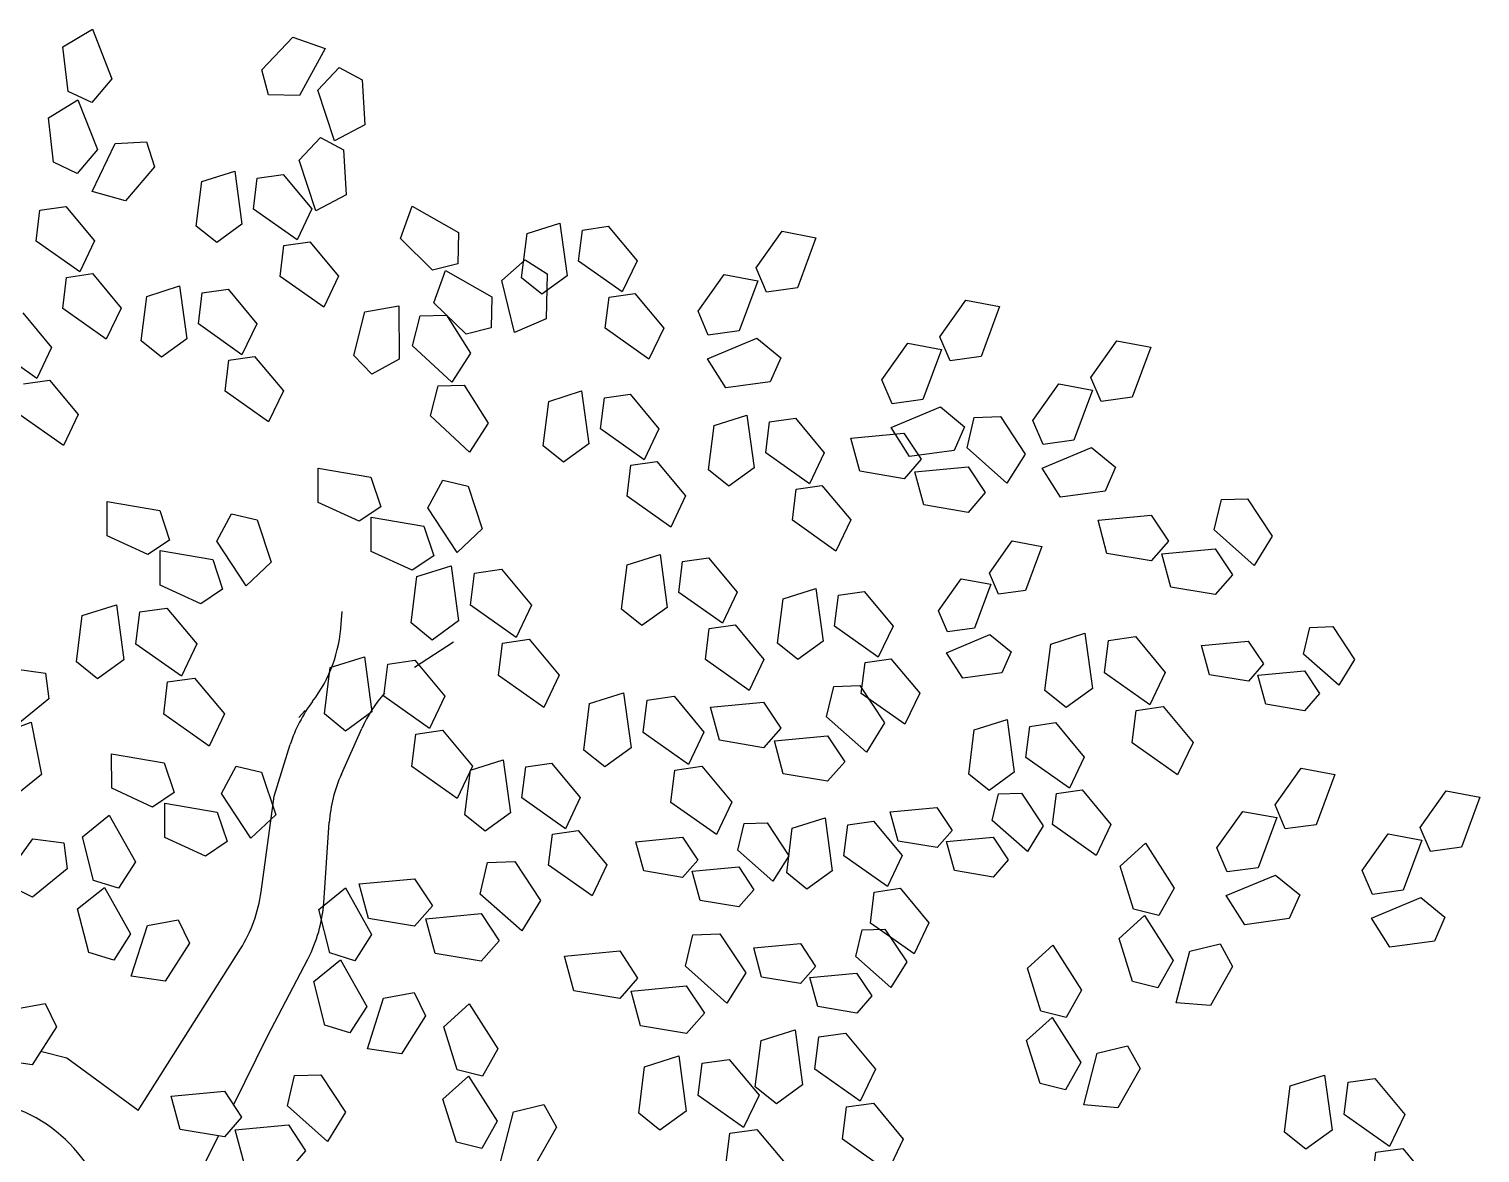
# Model space of a CAD drawing. Extents: x 131.23 to 135.31, y 388.61 to 393.37.
# Drawn here: x 132.965 to 135.043, y 391.756 to 393.365 of the extents above; entities that cross this region are included whole.
import ezdxf

# ---------------------------------------------------------------- set-up
doc = ezdxf.new("R2010")
doc.units = 0
doc.header["$LTSCALE"] = 0.01
doc.header["$MEASUREMENT"] = 0
doc.layers.get('0').update_dxf_attribs({"linetype": 'CONTINUOUS'})

msp = doc.modelspace()

# ---------------------------------------------------------------- linework, layer by layer
for p, q in [((133.0132, 393.3395), (133.0553, 393.3651)), ((133.0553, 393.3651), (133.0833, 393.2939)), ((133.2978, 393.3067), (133.3422, 393.3532)), ((133.3422, 393.3532), (133.3888, 393.3371)), ((133.0206, 393.2757), (133.0132, 393.3395)), ((133.3888, 393.3371), (133.352, 393.2701)), ((133.3073, 393.2706), (133.2978, 393.3067)), ((133.378, 393.2774), (133.4089, 393.3098)), ((133.4089, 393.3098), (133.4418, 393.2921)), ((133.0833, 393.2939), (133.0544, 393.2598)), ((133.4418, 393.2921), (133.4454, 393.2279)), ((132.9924, 393.2381), (133.0344, 393.2636)), ((133.0544, 393.2598), (133.0206, 393.2757)), ((133.0344, 393.2636), (133.0624, 393.1925)), ((133.352, 393.2701), (133.3073, 393.2706)), ((133.4019, 393.2048), (133.378, 393.2774)), ((132.9997, 393.1742), (132.9924, 393.2381)), ((133.4454, 393.2279), (133.4019, 393.2048)), ((133.0552, 393.1323), (133.0881, 393.2013)), ((133.0881, 393.2013), (133.1327, 393.2034)), ((133.1327, 393.2034), (133.1443, 393.1679)), ((133.3514, 393.1774), (133.3822, 393.2098)), ((133.3822, 393.2098), (133.4151, 393.192)), ((133.0624, 393.1925), (133.0335, 393.1584)), ((133.3752, 393.1048), (133.3514, 393.1774)), ((133.4151, 393.192), (133.4187, 393.1278)), ((133.0335, 393.1584), (132.9997, 393.1742)), ((133.1443, 393.1679), (133.1026, 393.119)), ((133.2121, 393.1466), (133.2591, 393.1614)), ((133.2591, 393.1614), (133.2694, 393.0857)), ((133.2915, 393.1515), (133.3285, 393.1568)), ((133.3285, 393.1568), (133.3696, 393.1074)), ((133.2041, 393.0828), (133.2121, 393.1466)), ((133.286, 393.1071), (133.2915, 393.1515)), ((133.1026, 393.119), (133.0552, 393.1323)), ((133.4187, 393.1278), (133.3752, 393.1048)), ((132.9747, 393.0613), (132.9801, 393.1057)), ((132.9801, 393.1057), (133.0171, 393.111)), ((133.0171, 393.111), (133.0583, 393.0616)), ((133.3485, 393.063), (133.286, 393.1071)), ((133.3696, 393.1074), (133.3485, 393.063)), ((133.4966, 393.0649), (133.5132, 393.1112)), ((133.5132, 393.1112), (133.5798, 393.0737)), ((133.2333, 393.0594), (133.2041, 393.0828)), ((133.2694, 393.0857), (133.2333, 393.0594)), ((133.5798, 393.0737), (133.5789, 393.029)), ((133.6698, 393.0086), (133.6778, 393.0724)), ((133.6778, 393.0724), (133.7247, 393.0872)), ((133.7247, 393.0872), (133.7351, 393.0115)), ((133.7517, 393.0329), (133.7572, 393.0772)), ((133.7572, 393.0772), (133.7942, 393.0826)), ((133.7942, 393.0826), (133.8353, 393.0332)), ((134.006, 393.0229), (134.0432, 393.0754)), ((134.0432, 393.0754), (134.0915, 393.0663)), ((133.0371, 393.0172), (132.9747, 393.0613)), ((133.0583, 393.0616), (133.0371, 393.0172)), ((133.3242, 393.0108), (133.3297, 393.0552)), ((133.3297, 393.0552), (133.3666, 393.0605)), ((133.3666, 393.0605), (133.4078, 393.0111)), ((133.5426, 393.0199), (133.4966, 393.0649)), ((134.0915, 393.0663), (134.065, 392.9946)), ((133.6419, 393.0048), (133.6752, 393.0346)), ((133.6752, 393.0346), (133.7066, 393.0143)), ((133.8141, 392.9888), (133.7517, 393.0329)), ((133.8353, 393.0332), (133.8141, 392.9888)), ((133.0128, 392.965), (133.0183, 393.0094)), ((133.0183, 393.0094), (133.0553, 393.0148)), ((133.0553, 393.0148), (133.0964, 392.9654)), ((133.3866, 392.9667), (133.3242, 393.0108)), ((133.4078, 393.0111), (133.3866, 392.9667)), ((133.5789, 393.029), (133.5426, 393.0199)), ((133.5444, 392.973), (133.5609, 393.0194)), ((133.5609, 393.0194), (133.6275, 392.9818)), ((133.6989, 392.9852), (133.6698, 393.0086)), ((133.7351, 393.0115), (133.6989, 392.9852)), ((133.7066, 393.0143), (133.7051, 392.9501)), ((133.9228, 392.9613), (133.9599, 393.0137)), ((133.9599, 393.0137), (134.0083, 393.0047)), ((134.0207, 392.9885), (134.006, 393.0229)), ((133.1332, 392.9823), (133.1802, 392.9972)), ((133.1802, 392.9972), (133.1905, 392.9214)), ((133.2126, 392.9872), (133.2496, 392.9925)), ((133.2496, 392.9925), (133.2907, 392.9431)), ((133.6599, 392.9305), (133.6419, 393.0048)), ((134.0083, 393.0047), (133.9817, 392.933)), ((134.065, 392.9946), (134.0207, 392.9885)), ((133.1252, 392.9185), (133.1332, 392.9823)), ((133.2071, 392.9428), (133.2126, 392.9872)), ((133.4456, 392.96), (133.4941, 392.9687)), ((133.4941, 392.9687), (133.4946, 392.8922)), ((133.5904, 392.9281), (133.5444, 392.973)), ((133.6275, 392.9818), (133.6266, 392.9371)), ((133.7898, 392.9366), (133.7953, 392.981)), ((133.7953, 392.981), (133.8323, 392.9863)), ((133.8323, 392.9863), (133.8735, 392.9369)), ((134.269, 392.9243), (134.3062, 392.9768)), ((134.3062, 392.9768), (134.3546, 392.9677)), ((134.3546, 392.9677), (134.328, 392.8961)), ((132.9556, 392.9586), (132.9968, 392.9092)), ((133.0752, 392.9209), (133.0128, 392.965)), ((133.0964, 392.9654), (133.0752, 392.9209)), ((133.4295, 392.8978), (133.4456, 392.96)), ((133.5138, 392.9113), (133.5249, 392.9546)), ((133.5249, 392.9546), (133.5623, 392.9552)), ((133.5623, 392.9552), (133.5968, 392.901)), ((133.7051, 392.9501), (133.6599, 392.9305)), ((133.9374, 392.9269), (133.9228, 392.9613)), ((133.2695, 392.8987), (133.2071, 392.9428)), ((133.2907, 392.9431), (133.2695, 392.8987)), ((133.6266, 392.9371), (133.5904, 392.9281)), ((133.8523, 392.8925), (133.7898, 392.9366)), ((133.8735, 392.9369), (133.8523, 392.8925)), ((133.9817, 392.933), (133.9374, 392.9269)), ((132.9756, 392.8648), (132.9131, 392.9089)), ((132.9968, 392.9092), (132.9756, 392.8648)), ((133.1543, 392.8951), (133.1252, 392.9185)), ((133.1905, 392.9214), (133.1543, 392.8951)), ((133.5701, 392.8596), (133.5138, 392.9113)), ((133.9361, 392.893), (134.0067, 392.9225)), ((134.0067, 392.9225), (134.0414, 392.8943)), ((134.1858, 392.8627), (134.223, 392.9152)), ((134.223, 392.9152), (134.2713, 392.9061)), ((134.2713, 392.9061), (134.2448, 392.8344)), ((134.2837, 392.8899), (134.269, 392.9243)), ((134.4854, 392.8661), (134.5225, 392.9185)), ((134.5225, 392.9185), (134.5709, 392.9095)), ((134.5709, 392.9095), (134.5443, 392.8378)), ((133.2453, 392.8465), (133.2507, 392.8909)), ((133.2507, 392.8909), (133.2877, 392.8963)), ((133.2877, 392.8963), (133.3289, 392.8469)), ((133.4554, 392.8708), (133.4295, 392.8978)), ((133.4946, 392.8922), (133.4554, 392.8708)), ((133.5968, 392.901), (133.5701, 392.8596)), ((133.9625, 392.8515), (133.9361, 392.893)), ((134.0414, 392.8943), (134.0262, 392.8601)), ((134.328, 392.8961), (134.2837, 392.8899)), ((134.5, 392.8317), (134.4854, 392.8661)), ((132.9568, 392.857), (132.9937, 392.8623)), ((132.9937, 392.8623), (133.0349, 392.8129)), ((133.3077, 392.8024), (133.2453, 392.8465)), ((133.3289, 392.8469), (133.3077, 392.8024)), ((133.5394, 392.811), (133.5505, 392.8543)), ((133.5505, 392.8543), (133.5878, 392.8549)), ((133.5878, 392.8549), (133.6223, 392.8006)), ((133.7091, 392.8319), (133.756, 392.8468)), ((133.756, 392.8468), (133.7664, 392.771)), ((134.0262, 392.8601), (133.9625, 392.8515)), ((134.2005, 392.8283), (134.1858, 392.8627)), ((134.4021, 392.8045), (134.4393, 392.8569)), ((134.4393, 392.8569), (134.4877, 392.8479)), ((134.4877, 392.8479), (134.4611, 392.7762)), ((133.7011, 392.7682), (133.7091, 392.8319)), ((133.783, 392.7924), (133.7885, 392.8368)), ((133.7885, 392.8368), (133.8254, 392.8421)), ((133.8254, 392.8421), (133.8666, 392.7927)), ((134.1992, 392.7944), (134.2697, 392.8239)), ((134.2448, 392.8344), (134.2005, 392.8283)), ((134.2697, 392.8239), (134.3044, 392.7957)), ((134.5443, 392.8378), (134.5, 392.8317)), ((133.0137, 392.7685), (132.9513, 392.8126)), ((133.0349, 392.8129), (133.0137, 392.7685)), ((133.5956, 392.7593), (133.5394, 392.811)), ((133.9457, 392.7976), (133.9927, 392.8124)), ((133.9927, 392.8124), (134.003, 392.7366)), ((134.0196, 392.758), (134.0251, 392.8024)), ((134.0251, 392.8024), (134.0621, 392.8077)), ((134.0621, 392.8077), (134.1032, 392.7583)), ((134.3079, 392.7654), (134.3182, 392.8089)), ((134.3182, 392.8089), (134.3556, 392.8102)), ((134.3556, 392.8102), (134.3911, 392.7565)), ((134.4168, 392.7701), (134.4021, 392.8045)), ((133.6223, 392.8006), (133.5956, 392.7593)), ((133.8454, 392.7483), (133.783, 392.7924)), ((133.8666, 392.7927), (133.8454, 392.7483)), ((133.9377, 392.7338), (133.9457, 392.7976)), ((134.1415, 392.7793), (134.2176, 392.7865)), ((134.2256, 392.7529), (134.1992, 392.7944)), ((134.2176, 392.7865), (134.2424, 392.7493)), ((134.3044, 392.7957), (134.2893, 392.7615)), ((133.7302, 392.7448), (133.7011, 392.7682)), ((133.7664, 392.771), (133.7302, 392.7448)), ((134.1544, 392.7318), (134.1415, 392.7793)), ((134.2893, 392.7615), (134.2256, 392.7529)), ((134.3651, 392.7147), (134.3079, 392.7654)), ((134.4155, 392.7362), (134.486, 392.7657)), ((134.4611, 392.7762), (134.4168, 392.7701)), ((134.486, 392.7657), (134.5207, 392.7375)), ((133.8211, 392.6961), (133.8266, 392.7405)), ((133.8266, 392.7405), (133.8636, 392.7459)), ((133.8636, 392.7459), (133.9047, 392.6965)), ((134.0821, 392.7139), (134.0196, 392.758)), ((134.1032, 392.7583), (134.0821, 392.7139)), ((134.2424, 392.7493), (134.2178, 392.7211)), ((134.2332, 392.7311), (134.3093, 392.7384)), ((134.3093, 392.7384), (134.334, 392.7012)), ((134.3911, 392.7565), (134.3651, 392.7147)), ((133.3787, 392.7364), (133.454, 392.7235)), ((133.3787, 392.6872), (133.3787, 392.7364)), ((133.454, 392.7235), (133.4682, 392.6811)), ((133.5357, 392.6796), (133.557, 392.7189)), ((133.557, 392.7189), (133.5934, 392.7103)), ((133.9669, 392.7104), (133.9377, 392.7338)), ((134.003, 392.7366), (133.9669, 392.7104)), ((134.2178, 392.7211), (134.1544, 392.7318)), ((134.2461, 392.6836), (134.2332, 392.7311)), ((134.4419, 392.6946), (134.4155, 392.7362)), ((134.5207, 392.7375), (134.5056, 392.7033)), ((133.5934, 392.7103), (133.6137, 392.6493)), ((134.0578, 392.6618), (134.0633, 392.7061)), ((134.0633, 392.7061), (134.1002, 392.7115)), ((134.1002, 392.7115), (134.1414, 392.6621)), ((134.334, 392.7012), (134.3095, 392.673)), ((134.5056, 392.7033), (134.4419, 392.6946)), ((133.0764, 392.6886), (133.1517, 392.6757)), ((133.0764, 392.6393), (133.0764, 392.6886)), ((133.4372, 392.6604), (133.3787, 392.6872)), ((133.4682, 392.6811), (133.4372, 392.6604)), ((133.5777, 392.6157), (133.5357, 392.6796)), ((133.8836, 392.652), (133.8211, 392.6961)), ((133.9047, 392.6965), (133.8836, 392.652)), ((134.3095, 392.673), (134.2461, 392.6836)), ((134.6619, 392.6478), (134.6722, 392.6913)), ((134.6722, 392.6913), (134.7095, 392.6926)), ((134.7095, 392.6926), (134.745, 392.6389)), ((133.1517, 392.6757), (133.1659, 392.6333)), ((133.2334, 392.6317), (133.2547, 392.671)), ((133.2547, 392.671), (133.2911, 392.6625)), ((133.2911, 392.6625), (133.3113, 392.6015)), ((133.4547, 392.6168), (133.4546, 392.666)), ((133.4546, 392.666), (133.53, 392.6531)), ((134.1202, 392.6176), (134.0578, 392.6618)), ((134.1414, 392.6621), (134.1202, 392.6176)), ((134.4955, 392.6617), (134.5716, 392.6689)), ((134.5083, 392.6142), (134.4955, 392.6617)), ((134.5716, 392.6689), (134.5963, 392.6317)), ((133.1348, 392.6125), (133.0764, 392.6393)), ((133.53, 392.6531), (133.5442, 392.6107)), ((133.6137, 392.6493), (133.5777, 392.6157)), ((134.7191, 392.5971), (134.6619, 392.6478)), ((134.745, 392.6389), (134.7191, 392.5971)), ((133.1659, 392.6333), (133.1348, 392.6125)), ((133.1523, 392.5689), (133.1523, 392.6182)), ((133.1523, 392.6182), (133.2276, 392.6053)), ((133.2754, 392.5679), (133.2334, 392.6317)), ((133.5131, 392.59), (133.4547, 392.6168)), ((134.34, 392.586), (134.3727, 392.6321)), ((134.3727, 392.6321), (134.4151, 392.6242)), ((134.4151, 392.6242), (134.3918, 392.5612)), ((134.5717, 392.6035), (134.5083, 392.6142)), ((134.5963, 392.6317), (134.5717, 392.6035)), ((134.5871, 392.6135), (134.6632, 392.6208)), ((134.6632, 392.6208), (134.688, 392.5835)), ((133.2276, 392.6053), (133.2418, 392.5629)), ((133.3113, 392.6015), (133.2754, 392.5679)), ((133.5442, 392.6107), (133.5131, 392.59)), ((133.5201, 392.581), (133.569, 392.5964)), ((133.569, 392.5964), (133.5797, 392.5176)), ((133.8132, 392.5342), (133.8212, 392.5979)), ((133.8212, 392.5979), (133.8682, 392.6128)), ((133.8682, 392.6128), (133.8785, 392.537)), ((133.8951, 392.5584), (133.9006, 392.6028)), ((133.9006, 392.6028), (133.9376, 392.6081)), ((133.9376, 392.6081), (133.9787, 392.5587)), ((134.6, 392.566), (134.5871, 392.6135)), ((133.5117, 392.5146), (133.5201, 392.581)), ((133.597, 392.5399), (133.6027, 392.5861)), ((133.6027, 392.5861), (133.6412, 392.5916)), ((133.6412, 392.5916), (133.6841, 392.5402)), ((134.2669, 392.5319), (134.2996, 392.578)), ((134.2996, 392.578), (134.342, 392.5701)), ((134.3529, 392.5559), (134.34, 392.586)), ((134.688, 392.5835), (134.6634, 392.5554)), ((133.2108, 392.5421), (133.1523, 392.5689)), ((133.2418, 392.5629), (133.2108, 392.5421)), ((133.9576, 392.5143), (133.8951, 392.5584)), ((133.9787, 392.5587), (133.9576, 392.5143)), ((134.0445, 392.5494), (134.0914, 392.5642)), ((134.0914, 392.5642), (134.1017, 392.4885)), ((134.1183, 392.5099), (134.1238, 392.5542)), ((134.1238, 392.5542), (134.1608, 392.5596)), ((134.1608, 392.5596), (134.202, 392.5102)), ((134.342, 392.5701), (134.3187, 392.5071)), ((134.3918, 392.5612), (134.3529, 392.5559)), ((134.6634, 392.5554), (134.6, 392.566)), ((133.0408, 392.5254), (133.0896, 392.5408)), ((133.0896, 392.5408), (133.1004, 392.462)), ((133.1234, 392.5305), (133.1619, 392.536)), ((133.1619, 392.536), (133.2048, 392.4846)), ((133.4118, 392.5136), (133.4128, 392.531)), ((133.662, 392.4939), (133.597, 392.5399)), ((133.6841, 392.5402), (133.662, 392.4939)), ((133.8424, 392.5108), (133.8132, 392.5342)), ((133.8785, 392.537), (133.8424, 392.5108)), ((134.0364, 392.4856), (134.0445, 392.5494)), ((134.2798, 392.5018), (134.2669, 392.5319)), ((133.0324, 392.459), (133.0408, 392.5254)), ((133.1177, 392.4843), (133.1234, 392.5305)), ((133.5421, 392.4902), (133.5117, 392.5146)), ((133.5797, 392.5176), (133.5421, 392.4902)), ((133.9388, 392.5065), (133.9757, 392.5119)), ((133.9757, 392.5119), (134.0169, 392.4625)), ((134.1808, 392.4657), (134.1183, 392.5099)), ((134.202, 392.5102), (134.1808, 392.4657)), ((133.6425, 392.4858), (133.681, 392.4914)), ((133.681, 392.4914), (133.7238, 392.4399)), ((133.9333, 392.4622), (133.9388, 392.5065)), ((134.2787, 392.472), (134.3406, 392.4979)), ((134.3187, 392.5071), (134.2798, 392.5018)), ((134.3406, 392.4979), (134.3711, 392.4731)), ((134.4279, 392.4844), (134.4767, 392.4999)), ((134.4767, 392.4999), (134.4875, 392.421)), ((134.5048, 392.4433), (134.5105, 392.4895)), ((134.5105, 392.4895), (134.549, 392.4951)), ((134.549, 392.4951), (134.5919, 392.4436)), ((134.7899, 392.4701), (134.799, 392.5083)), ((134.799, 392.5083), (134.8318, 392.5094)), ((134.8318, 392.5094), (134.863, 392.4623)), ((133.1827, 392.4383), (133.1177, 392.4843)), ((133.2048, 392.4846), (133.1827, 392.4383)), ((133.5165, 392.4515), (133.5726, 392.4877)), ((133.6367, 392.4396), (133.6425, 392.4858)), ((134.0656, 392.4622), (134.0364, 392.4856)), ((134.1017, 392.4885), (134.0656, 392.4622)), ((134.3018, 392.4355), (134.2787, 392.472)), ((134.3711, 392.4731), (134.3578, 392.4431)), ((134.4195, 392.418), (134.4279, 392.4844)), ((134.6438, 392.4823), (134.7106, 392.4886)), ((134.6551, 392.4406), (134.6438, 392.4823)), ((134.7106, 392.4886), (134.7324, 392.456)), ((134.8402, 392.4256), (134.7899, 392.4701)), ((132.9439, 392.4489), (132.9882, 392.4429)), ((133.0627, 392.4346), (133.0324, 392.459)), ((133.1004, 392.462), (133.0627, 392.4346)), ((133.3876, 392.3843), (133.3959, 392.4507)), ((133.3959, 392.4507), (133.4448, 392.4661)), ((133.4448, 392.4661), (133.4556, 392.3873)), ((133.4729, 392.4096), (133.4786, 392.4558)), ((133.4786, 392.4558), (133.5171, 392.4613)), ((133.5171, 392.4613), (133.5599, 392.4099)), ((133.9957, 392.418), (133.9333, 392.4622)), ((134.0169, 392.4625), (133.9957, 392.418)), ((134.1565, 392.4136), (134.162, 392.458)), ((134.162, 392.458), (134.199, 392.4633)), ((134.199, 392.4633), (134.2401, 392.4139)), ((134.7324, 392.456), (134.7108, 392.4312)), ((134.863, 392.4623), (134.8402, 392.4256)), ((132.9882, 392.4429), (132.9931, 392.4059)), ((133.1574, 392.384), (133.1631, 392.4302)), ((133.1631, 392.4302), (133.2016, 392.4358)), ((133.2016, 392.4358), (133.2445, 392.3844)), ((133.7017, 392.3937), (133.6367, 392.4396)), ((133.7238, 392.4399), (133.7017, 392.3937)), ((134.3578, 392.4431), (134.3018, 392.4355)), ((134.5698, 392.3974), (134.5048, 392.4433)), ((134.5919, 392.4436), (134.5698, 392.3974)), ((134.7108, 392.4312), (134.6551, 392.4406)), ((134.7243, 392.44), (134.7911, 392.4463)), ((134.7356, 392.3983), (134.7243, 392.44)), ((134.7911, 392.4463), (134.8129, 392.4137)), ((132.9931, 392.4059), (132.9433, 392.3652)), ((133.5379, 392.3636), (133.4729, 392.4096)), ((133.5599, 392.4099), (133.5379, 392.3636)), ((133.7672, 392.3992), (133.8161, 392.4146)), ((133.8161, 392.4146), (133.8269, 392.3357)), ((133.8499, 392.4042), (133.8884, 392.4098)), ((133.8884, 392.4098), (133.9312, 392.3583)), ((134.1067, 392.3803), (134.117, 392.4238)), ((134.117, 392.4238), (134.1544, 392.425)), ((134.1544, 392.425), (134.1898, 392.3714)), ((134.2189, 392.3695), (134.1565, 392.4136)), ((134.2401, 392.4139), (134.2189, 392.3695)), ((134.4499, 392.3937), (134.4195, 392.418)), ((134.4875, 392.421), (134.4499, 392.3937)), ((134.8129, 392.4137), (134.7913, 392.3889)), ((133.3509, 392.3794), (133.36, 392.3894)), ((133.4556, 392.3873), (133.4179, 392.3599)), ((133.7589, 392.3327), (133.7672, 392.3992)), ((133.8442, 392.358), (133.8499, 392.4042)), ((133.9403, 392.3942), (134.0164, 392.4014)), ((133.9532, 392.3467), (133.9403, 392.3942)), ((134.0164, 392.4014), (134.0411, 392.3642)), ((134.5445, 392.3431), (134.5502, 392.3893)), ((134.5502, 392.3893), (134.5887, 392.3948)), ((134.5887, 392.3948), (134.6316, 392.3434)), ((134.7913, 392.3889), (134.7356, 392.3983)), ((132.9214, 392.3552), (132.9674, 392.3727)), ((132.9674, 392.3727), (132.9822, 392.2977)), ((133.2224, 392.3381), (133.1574, 392.384)), ((133.2445, 392.3844), (133.2224, 392.3381)), ((133.4179, 392.3599), (133.3876, 392.3843)), ((134.1639, 392.3296), (134.1067, 392.3803)), ((134.1898, 392.3714), (134.1639, 392.3296)), ((134.3183, 392.3617), (134.3653, 392.3766)), ((134.3653, 392.3766), (134.3756, 392.3008)), ((134.3922, 392.3222), (134.3977, 392.3666)), ((134.3977, 392.3666), (134.4347, 392.3719)), ((134.4347, 392.3719), (134.4758, 392.3225)), ((133.4119, 392.2981), (133.4412, 392.3637)), ((133.5126, 392.3093), (133.5183, 392.3555)), ((133.5183, 392.3555), (133.5568, 392.3611)), ((133.5568, 392.3611), (133.5997, 392.3097)), ((133.9092, 392.3121), (133.8442, 392.358)), ((133.9312, 392.3583), (133.9092, 392.3121)), ((134.0166, 392.336), (133.9532, 392.3467)), ((134.0411, 392.3642), (134.0166, 392.336)), ((134.032, 392.346), (134.108, 392.3532)), ((134.0448, 392.2985), (134.032, 392.346)), ((134.108, 392.3532), (134.1328, 392.316)), ((134.3103, 392.298), (134.3183, 392.3617)), ((133.0829, 392.3272), (133.1583, 392.3143)), ((133.083, 392.2779), (133.0829, 392.3272)), ((133.3154, 392.2664), (133.3387, 392.3404)), ((133.7892, 392.3084), (133.7589, 392.3327)), ((133.8269, 392.3357), (133.7892, 392.3084)), ((134.6095, 392.2971), (134.5445, 392.3431)), ((134.6316, 392.3434), (134.6095, 392.2971)), ((133.1583, 392.3143), (133.1725, 392.2719)), ((133.24, 392.2703), (133.2613, 392.3096)), ((133.2613, 392.3096), (133.2977, 392.3011)), ((133.5776, 392.2634), (133.5126, 392.3093)), ((133.5997, 392.3097), (133.5776, 392.2634)), ((133.5885, 392.2399), (133.5966, 392.3037)), ((133.5966, 392.3037), (133.6435, 392.3185)), ((133.6435, 392.3185), (133.6539, 392.2428)), ((133.6705, 392.2641), (133.6759, 392.3085)), ((133.6759, 392.3085), (133.7129, 392.3139)), ((133.7129, 392.3139), (133.7541, 392.2645)), ((133.8839, 392.2578), (133.8896, 392.304)), ((133.8896, 392.304), (133.9281, 392.3095)), ((133.9281, 392.3095), (133.971, 392.2581)), ((134.1328, 392.316), (134.1082, 392.2879)), ((134.4546, 392.2781), (134.3922, 392.3222)), ((134.4758, 392.3225), (134.4546, 392.2781)), ((134.7491, 392.2541), (134.7862, 392.3065)), ((134.7862, 392.3065), (134.8346, 392.2975)), ((132.9822, 392.2977), (132.9476, 392.2694)), ((133.2977, 392.3011), (133.3179, 392.2401)), ((134.1082, 392.2879), (134.0448, 392.2985)), ((134.3394, 392.2746), (134.3103, 392.298)), ((134.3756, 392.3008), (134.3394, 392.2746)), ((134.8346, 392.2975), (134.808, 392.2258)), ((133.1414, 392.2511), (133.083, 392.2779)), ((133.1725, 392.2719), (133.1414, 392.2511)), ((133.282, 392.2065), (133.24, 392.2703)), ((133.297, 392.1297), (133.3154, 392.2664)), ((133.7329, 392.22), (133.6705, 392.2641)), ((133.7541, 392.2645), (133.7329, 392.22)), ((134.3441, 392.2318), (134.3531, 392.27)), ((134.3531, 392.27), (134.3859, 392.2711)), ((134.3859, 392.2711), (134.4171, 392.224)), ((134.4304, 392.226), (134.4358, 392.2703)), ((134.4358, 392.2703), (134.4728, 392.2757)), ((134.4728, 392.2757), (134.514, 392.2263)), ((134.957, 392.2218), (134.9941, 392.2743)), ((134.9941, 392.2743), (135.0425, 392.2652)), ((135.0425, 392.2652), (135.0159, 392.1936)), ((133.1589, 392.2075), (133.1589, 392.2567)), ((133.1589, 392.2567), (133.2342, 392.2439)), ((133.2342, 392.2439), (133.2484, 392.2015)), ((133.3179, 392.2401), (133.282, 392.2065)), ((133.6177, 392.2165), (133.5885, 392.2399)), ((133.6539, 392.2428), (133.6177, 392.2165)), ((133.9489, 392.2118), (133.8839, 392.2578)), ((133.971, 392.2581), (133.9489, 392.2118)), ((134.1979, 392.244), (134.2648, 392.2503)), ((134.2092, 392.2023), (134.1979, 392.244)), ((134.2648, 392.2503), (134.2865, 392.2177)), ((134.6658, 392.1925), (134.703, 392.2449)), ((134.703, 392.2449), (134.7514, 392.2359)), ((134.7637, 392.2197), (134.7491, 392.2541)), ((133.0412, 392.2084), (133.0795, 392.2394)), ((133.0795, 392.2394), (133.1168, 392.1727)), ((133.3867, 392.114), (133.3946, 392.2289)), ((133.9798, 392.1892), (133.9889, 392.2274)), ((133.9889, 392.2274), (134.0217, 392.2285)), ((134.0217, 392.2285), (134.0528, 392.1814)), ((134.0496, 392.157), (134.0576, 392.2208)), ((134.0576, 392.2208), (134.1045, 392.2356)), ((134.1045, 392.2356), (134.1149, 392.1599)), ((134.1315, 392.1813), (134.137, 392.2257)), ((134.137, 392.2257), (134.174, 392.231)), ((134.174, 392.231), (134.2151, 392.1816)), ((134.3943, 392.1873), (134.3441, 392.2318)), ((134.4171, 392.224), (134.3943, 392.1873)), ((134.4928, 392.1818), (134.4304, 392.226)), ((134.514, 392.2263), (134.4928, 392.1818)), ((134.7514, 392.2359), (134.7248, 392.1642)), ((134.808, 392.2258), (134.7637, 392.2197)), ((134.9717, 392.1875), (134.957, 392.2218)), ((132.9254, 392.1438), (132.9702, 392.2057)), ((132.9702, 392.2057), (133.0145, 392.1998)), ((133.0145, 392.1998), (133.0194, 392.1628)), ((133.0571, 392.1461), (133.0412, 392.2084)), ((133.2173, 392.1807), (133.1589, 392.2075)), ((133.2484, 392.2015), (133.2173, 392.1807)), ((133.7086, 392.1679), (133.7141, 392.2122)), ((133.7141, 392.2122), (133.7511, 392.2176)), ((133.7511, 392.2176), (133.7922, 392.1682)), ((133.8337, 392.2014), (133.9005, 392.2077)), ((133.845, 392.1596), (133.8337, 392.2014)), ((133.9005, 392.2077), (133.9222, 392.175)), ((134.2649, 392.1929), (134.2092, 392.2023)), ((134.2865, 392.2177), (134.2649, 392.1929)), ((134.2784, 392.2017), (134.3453, 392.2081)), ((134.2898, 392.16), (134.2784, 392.2017)), ((134.3453, 392.2081), (134.367, 392.1754)), ((134.5271, 392.1663), (134.5636, 392.1993)), ((134.5636, 392.1993), (134.6046, 392.1348)), ((134.8737, 392.1602), (134.9109, 392.2127)), ((134.9109, 392.2127), (134.9593, 392.2036)), ((134.9593, 392.2036), (134.9327, 392.132)), ((134.03, 392.1447), (133.9798, 392.1892)), ((134.0528, 392.1814), (134.03, 392.1447)), ((134.1939, 392.1372), (134.1315, 392.1813)), ((134.2151, 392.1816), (134.1939, 392.1372)), ((134.6805, 392.1581), (134.6658, 392.1925)), ((135.0159, 392.1936), (134.9717, 392.1875)), ((133.0194, 392.1628), (132.9696, 392.1221)), ((133.1168, 392.1727), (133.0928, 392.135)), ((133.6106, 392.1265), (133.6213, 392.1718)), ((133.6213, 392.1718), (133.6602, 392.1731)), ((133.6602, 392.1731), (133.6971, 392.1173)), ((133.771, 392.1238), (133.7086, 392.1679)), ((133.7922, 392.1682), (133.771, 392.1238)), ((133.9006, 392.1503), (133.845, 392.1596)), ((133.9222, 392.175), (133.9006, 392.1503)), ((133.9142, 392.1591), (133.981, 392.1654)), ((133.9255, 392.1174), (133.9142, 392.1591)), ((133.981, 392.1654), (134.0027, 392.1327)), ((134.0787, 392.1336), (134.0496, 392.157)), ((134.1149, 392.1599), (134.0787, 392.1336)), ((134.3454, 392.1506), (134.2898, 392.16)), ((134.367, 392.1754), (134.3454, 392.1506)), ((134.5464, 392.105), (134.5271, 392.1663)), ((134.7248, 392.1642), (134.6805, 392.1581)), ((134.8884, 392.1259), (134.8737, 392.1602)), ((132.9696, 392.1221), (132.9254, 392.1438)), ((133.0342, 392.1051), (133.0725, 392.136)), ((133.0928, 392.135), (133.0571, 392.1461)), ((133.0725, 392.136), (133.1098, 392.0694)), ((133.4373, 392.141), (133.5165, 392.1485)), ((133.4507, 392.0915), (133.4373, 392.141)), ((133.5165, 392.1485), (133.5423, 392.1098)), ((134.6792, 392.1242), (134.7497, 392.1536)), ((134.7497, 392.1536), (134.7844, 392.1254)), ((133.3795, 392.1044), (133.4178, 392.1354)), ((133.4178, 392.1354), (133.4551, 392.0687)), ((133.6701, 392.0737), (133.6106, 392.1265)), ((133.6971, 392.1173), (133.6701, 392.0737)), ((133.9812, 392.108), (133.9255, 392.1174)), ((134.0027, 392.1327), (133.9812, 392.108)), ((134.1696, 392.085), (134.1751, 392.1294)), ((134.1751, 392.1294), (134.2121, 392.1347)), ((134.2121, 392.1347), (134.2533, 392.0853)), ((134.6046, 392.1348), (134.5827, 392.0959)), ((134.7056, 392.0826), (134.6792, 392.1242)), ((134.7844, 392.1254), (134.7693, 392.0913)), ((134.8871, 392.092), (134.9576, 392.1214)), ((134.9327, 392.132), (134.8884, 392.1259)), ((134.9576, 392.1214), (134.9923, 392.0932)), ((133.0501, 392.0428), (133.0342, 392.1051)), ((133.3954, 392.0421), (133.3795, 392.1044)), ((133.5423, 392.1098), (133.5167, 392.0804)), ((133.5327, 392.0908), (133.612, 392.0984)), ((133.612, 392.0984), (133.6378, 392.0596)), ((134.5258, 392.0628), (134.5623, 392.0958)), ((134.5827, 392.0959), (134.5464, 392.105)), ((134.5623, 392.0958), (134.6033, 392.0313)), ((133.1108, 392.0087), (133.134, 392.0815)), ((133.134, 392.0815), (133.178, 392.0897)), ((133.178, 392.0897), (133.1942, 392.056)), ((133.5167, 392.0804), (133.4507, 392.0915)), ((133.5461, 392.0414), (133.5327, 392.0908)), ((134.1485, 392.0371), (134.1576, 392.0753)), ((134.1576, 392.0753), (134.1904, 392.0764)), ((134.2321, 392.0409), (134.1696, 392.085)), ((134.1904, 392.0764), (134.2215, 392.0293)), ((134.2533, 392.0853), (134.2321, 392.0409)), ((134.7693, 392.0913), (134.7056, 392.0826)), ((134.9135, 392.0504), (134.8871, 392.092)), ((134.9923, 392.0932), (134.9772, 392.059)), ((133.1098, 392.0694), (133.0858, 392.0317)), ((133.1942, 392.056), (133.1595, 392.0019)), ((133.4551, 392.0687), (133.4311, 392.031)), ((133.6378, 392.0596), (133.6122, 392.0303)), ((133.9045, 392.023), (133.9153, 392.0683)), ((133.9153, 392.0683), (133.9541, 392.0696)), ((133.9541, 392.0696), (133.9911, 392.0138)), ((134.0024, 392.0493), (134.0692, 392.0556)), ((134.0692, 392.0556), (134.0909, 392.0229)), ((134.3945, 392.0202), (134.431, 392.0532)), ((134.431, 392.0532), (134.472, 391.9887)), ((134.5451, 392.0014), (134.5258, 392.0628)), ((134.6268, 392.0448), (134.6702, 392.0553)), ((134.6702, 392.0553), (134.6883, 392.0226)), ((134.9772, 392.059), (134.9135, 392.0504)), ((133.0858, 392.0317), (133.0501, 392.0428)), ((133.1208, 391.8167), (133.2672, 392.0478)), ((133.3061, 391.9232), (133.3639, 392.0334)), ((133.3725, 392.0011), (133.4108, 392.0321)), ((133.4311, 392.031), (133.3954, 392.0421)), ((133.4108, 392.0321), (133.4482, 391.9654)), ((133.6122, 392.0303), (133.5461, 392.0414)), ((133.7312, 392.0375), (133.8105, 392.045)), ((133.7446, 391.988), (133.7312, 392.0375)), ((133.8105, 392.045), (133.8362, 392.0062)), ((134.0137, 392.0076), (134.0024, 392.0493)), ((134.1988, 391.9926), (134.1485, 392.0371)), ((134.6076, 391.9708), (134.6268, 392.0448)), ((133.9641, 391.9702), (133.9045, 392.023)), ((133.9911, 392.0138), (133.9641, 391.9702)), ((134.0909, 392.0229), (134.0694, 391.9982)), ((134.0829, 392.007), (134.1497, 392.0133)), ((134.1497, 392.0133), (134.1714, 391.9806)), ((134.2215, 392.0293), (134.1988, 391.9926)), ((134.4138, 391.9589), (134.3945, 392.0202)), ((134.6033, 392.0313), (134.5814, 391.9923)), ((134.6883, 392.0226), (134.6566, 391.9667)), ((133.1595, 392.0019), (133.1108, 392.0087)), ((133.3884, 391.9388), (133.3725, 392.0011)), ((133.8362, 392.0062), (133.8107, 391.9769)), ((133.8267, 391.9873), (133.9059, 391.9949)), ((133.9059, 391.9949), (133.9317, 391.9561)), ((134.0694, 391.9982), (134.0137, 392.0076)), ((134.0942, 391.9653), (134.0829, 392.007)), ((134.5814, 391.9923), (134.5451, 392.0014)), ((132.9435, 391.9617), (132.9875, 391.9699)), ((132.9875, 391.9699), (133.0037, 391.9362)), ((133.4491, 391.9048), (133.4723, 391.9776)), ((133.4723, 391.9776), (133.5163, 391.9857)), ((133.5163, 391.9857), (133.5325, 391.9521)), ((133.8107, 391.9769), (133.7446, 391.988)), ((133.8401, 391.9379), (133.8267, 391.9873)), ((134.1714, 391.9806), (134.1499, 391.9559)), ((134.472, 391.9887), (134.4501, 391.9498)), ((134.6566, 391.9667), (134.6076, 391.9708)), ((133.4482, 391.9654), (133.4241, 391.9277)), ((133.5325, 391.9521), (133.4978, 391.8979)), ((133.5586, 391.9363), (133.5951, 391.9693)), ((133.5951, 391.9693), (133.6361, 391.9048)), ((133.9317, 391.9561), (133.9061, 391.9268)), ((134.1499, 391.9559), (134.0942, 391.9653)), ((134.3932, 391.9167), (134.4297, 391.9497)), ((134.4501, 391.9498), (134.4138, 391.9589)), ((134.4297, 391.9497), (134.4707, 391.8852)), ((133.0037, 391.9362), (132.969, 391.8821)), ((133.4241, 391.9277), (133.3884, 391.9388)), ((133.5779, 391.8749), (133.5586, 391.9363)), ((133.9061, 391.9268), (133.8401, 391.9379)), ((134.0129, 391.9168), (134.0618, 391.9322)), ((134.0618, 391.9322), (134.0725, 391.8533)), ((133.2575, 391.8243), (133.3061, 391.9232)), ((134.0045, 391.8503), (134.0129, 391.9168)), ((134.0898, 391.8756), (134.0955, 391.9218)), ((134.0955, 391.9218), (134.134, 391.9274)), ((134.134, 391.9274), (134.1769, 391.8759)), ((134.4125, 391.8553), (134.3932, 391.9167)), ((134.4942, 391.8987), (134.5376, 391.9092)), ((134.5376, 391.9092), (134.5557, 391.8765)), ((132.969, 391.8821), (132.9203, 391.8889)), ((133.0188, 391.8917), (132.981, 391.9008)), ((133.1208, 391.8167), (133.0188, 391.8917)), ((133.4978, 391.8979), (133.4491, 391.9048)), ((133.6361, 391.9048), (133.6141, 391.8658)), ((133.8461, 391.8792), (133.895, 391.8946)), ((133.895, 391.8946), (133.9057, 391.8157)), ((133.9287, 391.8842), (133.9672, 391.8898)), ((133.9672, 391.8898), (134.0101, 391.8383)), ((134.475, 391.8247), (134.4942, 391.8987)), ((133.3346, 391.823), (133.3449, 391.8665)), ((133.3449, 391.8665), (133.3823, 391.8678)), ((133.3823, 391.8678), (133.4177, 391.8142)), ((133.5573, 391.8327), (133.5938, 391.8658)), ((133.6141, 391.8658), (133.5779, 391.8749)), ((133.5938, 391.8658), (133.6348, 391.8013)), ((133.8377, 391.8127), (133.8461, 391.8792)), ((133.923, 391.838), (133.9287, 391.8842)), ((134.1548, 391.8297), (134.0898, 391.8756)), ((134.1769, 391.8759), (134.1548, 391.8297)), ((134.4707, 391.8852), (134.4488, 391.8462)), ((134.5557, 391.8765), (134.524, 391.8206)), ((134.7709, 391.8519), (134.8198, 391.8673)), ((134.8198, 391.8673), (134.8306, 391.7884)), ((134.0349, 391.826), (134.0045, 391.8503)), ((134.0725, 391.8533), (134.0349, 391.826)), ((134.4488, 391.8462), (134.4125, 391.8553)), ((134.7626, 391.7854), (134.7709, 391.8519)), ((134.8479, 391.8107), (134.8536, 391.8569)), ((134.8536, 391.8569), (134.8921, 391.8625)), ((134.8921, 391.8625), (134.9349, 391.811)), ((133.1682, 391.8369), (133.2443, 391.8441)), ((133.1811, 391.7894), (133.1682, 391.8369)), ((133.2443, 391.8441), (133.269, 391.8069)), ((133.5766, 391.7714), (133.5573, 391.8327)), ((133.6583, 391.8147), (133.7017, 391.8253)), ((133.7017, 391.8253), (133.7198, 391.7926)), ((133.988, 391.7921), (133.923, 391.838)), ((134.0101, 391.8383), (133.988, 391.7921)), ((134.1353, 391.8216), (134.1738, 391.8271)), ((134.1738, 391.8271), (134.2166, 391.7757)), ((134.524, 391.8206), (134.475, 391.8247)), ((133.269, 391.8069), (133.2445, 391.7788)), ((133.3918, 391.7723), (133.3346, 391.823)), ((133.4177, 391.8142), (133.3918, 391.7723)), ((133.6391, 391.7408), (133.6583, 391.8147)), ((133.8681, 391.7884), (133.8377, 391.8127)), ((133.9057, 391.8157), (133.8681, 391.7884)), ((134.1296, 391.7754), (134.1353, 391.8216)), ((134.9129, 391.7648), (134.8479, 391.8107)), ((134.9349, 391.811), (134.9129, 391.7648)), ((133.2445, 391.7788), (133.1811, 391.7894)), ((133.2599, 391.7887), (133.336, 391.796)), ((133.2727, 391.7412), (133.2599, 391.7887)), ((133.336, 391.796), (133.3607, 391.7588)), ((133.6348, 391.8013), (133.6129, 391.7623)), ((133.7198, 391.7926), (133.6881, 391.7366)), ((133.9627, 391.7378), (133.9684, 391.784)), ((133.9684, 391.784), (134.007, 391.7895)), ((134.007, 391.7895), (134.0498, 391.7381)), ((134.7929, 391.7611), (134.7626, 391.7854)), ((134.8306, 391.7884), (134.7929, 391.7611)), ((133.2159, 391.7398), (133.2358, 391.7802)), ((133.6129, 391.7623), (133.5766, 391.7714)), ((134.1946, 391.7294), (134.1296, 391.7754)), ((134.2166, 391.7757), (134.1946, 391.7294)), ((134.8933, 391.7567), (134.9318, 391.7622)), ((134.9318, 391.7622), (134.9747, 391.7108)), ((133.0674, 391.7148), (133.0344, 391.7557)), ((133.3607, 391.7588), (133.3361, 391.7306)), ((134.8876, 391.7105), (134.8933, 391.7567))]:
    msp.add_line(p, q)
for centre, start, end in [((133.2086, 392.5255), 322.7906, 356.6352), ((133.627, 392.2806), 138.9824, 155.8852), ((133.5328, 392.2793), 142.7906, 162.5304), ((133.5976, 392.215), 155.8852, 176.0692), ((133.0953, 392.1568), 327.6359, 352.3514), ((133.1836, 392.1279), 332.3398, 356.0692), ((132.876, 391.628), 38.8867, 78.1037)]:
    msp.add_arc(centre, 0.2035, start, end)

doc.saveas('drawing.dxf')
